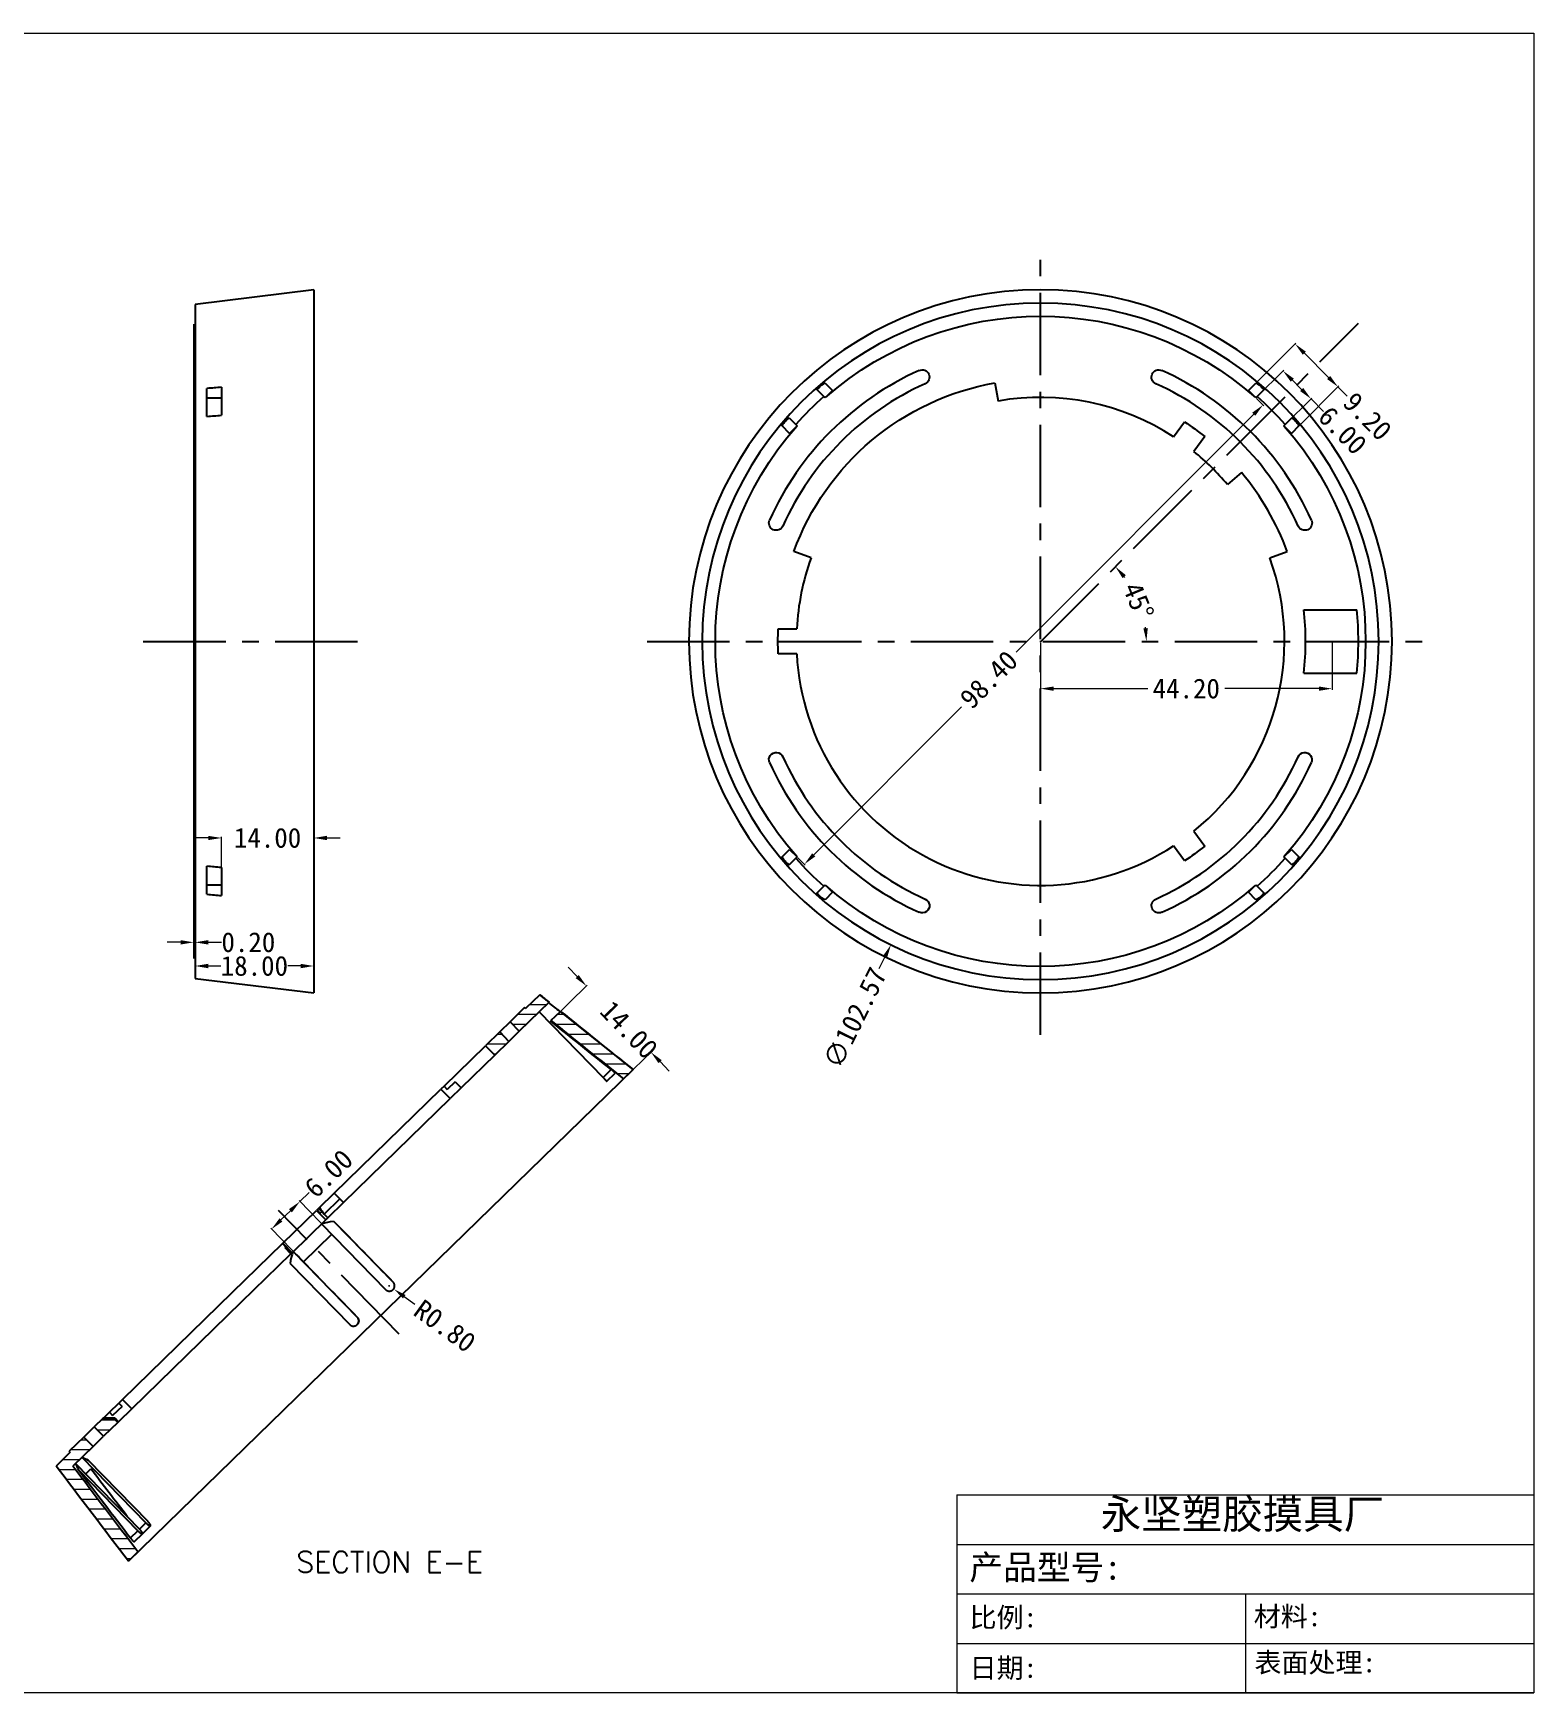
# Model space of a CAD drawing. Extents: x 31 to 995, y 307 to 726.
# Drawn here: x 767.1 to 994.6, y 310 to 561.6 of the extents above; entities that cross this region are included whole.
import ezdxf

# ---------------------------------------------------------------- set-up
doc = ezdxf.new("R2010")
doc.units = 0
doc.header["$LTSCALE"] = 10
doc.header["$MEASUREMENT"] = 0
doc.linetypes.add('CENTER', pattern=[2, 1.25, -0.25, 0.25, -0.25])
doc.layers.add('2', color=7, linetype='Continuous')
doc.styles.add('blockfont', font='simplex.shx', dxfattribs={"bigfont": 'bigfont'})
doc.dimstyles.get("Standard").update_dxf_attribs({"dimtxt": 0.18, "dimasz": 0.18, "dimexe": 0.18, "dimexo": 0.0625, "dimgap": 0.09, "dimtad": 0, "dimtih": 1, "dimtoh": 1, "dimdec": 4, "dimzin": 0, "dimdsep": 46, "dimtxsty": 'Standard', "dimcen": 0.09, "dimadec": 0, "dimazin": 0, "dimtfac": 1, "dimtdec": 4, "dimtofl": 0, "dimtmove": 0, "dimatfit": 3, "dimfxl": 0, "dimtolj": 1, "dimtzin": 0, "dimarcsym": 0})
pattern_1 = [(180, (285.1237, -292.1217), (-2e-16, -1.5), [])]

# ---------------------------------------------------------------- blocks, each defined once
blk = doc.blocks.new('*D55')
at = {"color": 4, "lineweight": 0}
for p, q in [((793.67, 439.61), (791.67, 439.61)), ((795.67, 431.09), (795.67, 439.79)), ((809.67, 428.25), (809.67, 439.79)), ((811.67, 439.61), (813.67, 439.61))]:
    blk.add_line(p, q, dxfattribs=at)
for points in [[(793.67, 439.94), (793.67, 439.28), (795.67, 439.61)], [(811.67, 439.94), (811.67, 439.28), (809.67, 439.61)]]:
    blk.add_solid(points, dxfattribs=at)
at = {"layer": 'Defpoints', "color": 0, "lineweight": 0}
for p in [(795.67, 439.61), (795.67, 430.89), (809.67, 428.05)]:
    blk.add_point(p, dxfattribs=at)
at = {"color": 1, "lineweight": 0, "insert": (802.67, 439.61), "char_height": 3, "attachment_point": 5}
blk.add_mtext('\\A1;14.00', dxfattribs=at)
blk = doc.blocks.new('*D56')
at = {"color": 4, "lineweight": 0}
for p, q in [((791.67, 418.53), (791.67, 420.38)), ((809.67, 416.32), (809.67, 420.38)), ((793.67, 420.2), (795.58, 420.2)), ((807.67, 420.2), (805.76, 420.2))]:
    blk.add_line(p, q, dxfattribs=at)
for points in [[(793.67, 420.53), (793.67, 419.86), (791.67, 420.2)], [(807.67, 420.53), (807.67, 419.86), (809.67, 420.2)]]:
    blk.add_solid(points, dxfattribs=at)
at = {"layer": 'Defpoints', "color": 0, "lineweight": 0}
for p in [(791.67, 418.33), (809.67, 420.2), (809.67, 416.12)]:
    blk.add_point(p, dxfattribs=at)
at = {"color": 1, "lineweight": 0, "insert": (800.67, 420.2), "char_height": 3, "attachment_point": 5}
blk.add_mtext('\\A1;18.00', dxfattribs=at)
blk = doc.blocks.new('*D57')
at = {"color": 4, "lineweight": 0}
for p, q in [((789.47, 423.79), (787.47, 423.79)), ((791.47, 421.53), (791.47, 423.97)), ((791.67, 421.53), (791.67, 423.97)), ((793.67, 423.79), (795.67, 423.79))]:
    blk.add_line(p, q, dxfattribs=at)
for points in [[(789.47, 424.12), (789.47, 423.45), (791.47, 423.79)], [(793.67, 424.12), (793.67, 423.45), (791.67, 423.79)]]:
    blk.add_solid(points, dxfattribs=at)
at = {"layer": 'Defpoints', "color": 0, "lineweight": 0}
for p in [(791.67, 423.79), (791.47, 421.33), (791.67, 421.33)]:
    blk.add_point(p, dxfattribs=at)
at = {"color": 1, "lineweight": 0, "insert": (799.76, 423.79), "char_height": 3, "attachment_point": 5}
blk.add_mtext('\\A1;0.20', dxfattribs=at)
blk = doc.blocks.new('*D58')
at = {"color": 4, "lineweight": 0}
for p, q in [((919.77, 469.42), (919.95, 469.42)), ((919.86, 469.33), (919.86, 469.51)), ((895.42, 419.83), (896.3, 421.62))]:
    blk.add_line(p, q, dxfattribs=at)
blk.add_solid([(896, 421.77), (896.6, 421.47), (897.19, 423.42)], dxfattribs=at)
at = {"layer": 'Defpoints', "color": 0, "lineweight": 0}
for p in [(942.52, 515.42), (897.19, 423.42)]:
    blk.add_point(p, dxfattribs=at)
at = {"color": 1, "lineweight": 0, "insert": (891.73, 412.35), "char_height": 3, "attachment_point": 5, "rotation": 63.767}
blk.add_mtext('\\A1;∅102.57', dxfattribs=at)
blk = doc.blocks.new('*D59')
at = {"color": 4, "lineweight": 0}
for start, end in [(37.374, 37.8942), (7.1793, 7.6994)]:
    blk.add_arc((919.95, 469.42), 15.97, start, end, dxfattribs=at)
for points in [[(932.3, 479.01), (932.8, 479.45), (931.22, 480.73)], [(936.12, 471.43), (935.46, 471.39), (935.92, 469.42)]]:
    blk.add_solid(points, dxfattribs=at)
at = {"layer": 'Defpoints', "color": 0, "lineweight": 0}
for p in [(954.9, 504.47), (935.37, 473.56), (860.21, 469.42), (919.86, 469.33), (979.51, 469.42)]:
    blk.add_point(p, dxfattribs=at)
at = {"color": 1, "lineweight": 0, "insert": (934.7, 475.54), "char_height": 3, "attachment_point": 5, "rotation": 292.5367}
blk.add_mtext('\\A1;45°', dxfattribs=at)
blk = doc.blocks.new('*D60')
at = {"color": 4, "lineweight": 0}
for p, q in [((952.67, 506.47), (956.75, 510.56)), ((958.04, 509.02), (959.45, 507.6)), ((956.91, 502.23), (960.99, 506.31)), ((960.87, 506.19), (962.77, 504.29))]:
    blk.add_line(p, q, dxfattribs=at)
for points in [[(958.27, 509.25), (957.8, 508.78), (956.62, 510.43)], [(959.69, 507.84), (959.22, 507.37), (960.87, 506.19)]]:
    blk.add_solid(points, dxfattribs=at)
at = {"layer": 'Defpoints', "color": 0, "lineweight": 0}
for p in [(952.52, 506.33), (960.87, 506.19), (956.77, 502.09)]:
    blk.add_point(p, dxfattribs=at)
at = {"color": 1, "lineweight": 0, "insert": (965.66, 501.4), "char_height": 3, "attachment_point": 5, "rotation": 315}
blk.add_mtext('\\A1;6.00', dxfattribs=at)
blk = doc.blocks.new('*D61')
at = {"color": 4, "lineweight": 0}
for p, q in [((952.66, 508.73), (958.58, 514.64)), ((959.86, 513.1), (963.54, 509.43)), ((959.17, 502.22), (965.08, 508.14)), ((964.95, 508.01), (966.37, 506.6))]:
    blk.add_line(p, q, dxfattribs=at)
for points in [[(960.1, 513.34), (959.63, 512.87), (958.45, 514.52)], [(963.78, 509.66), (963.3, 509.19), (964.95, 508.01)]]:
    blk.add_solid(points, dxfattribs=at)
at = {"layer": 'Defpoints', "color": 0, "lineweight": 0}
for p in [(952.52, 508.59), (964.95, 508.01), (959.03, 502.08)]:
    blk.add_point(p, dxfattribs=at)
at = {"color": 1, "lineweight": 0, "insert": (969.44, 503.53), "char_height": 3, "attachment_point": 5, "rotation": 315}
blk.add_mtext('\\A1;9.20', dxfattribs=at)
blk = doc.blocks.new('*D62')
at = {"color": 4, "lineweight": 0}
for p, q in [((952.61, 506.24), (953.72, 505.14)), ((952.18, 503.85), (916.15, 467.77)), ((885.48, 437.05), (907.89, 459.5)), ((883.09, 436.61), (884.19, 435.51))]:
    blk.add_line(p, q, dxfattribs=at)
for points in [[(951.94, 504.08), (952.41, 503.61), (953.59, 505.26)], [(885.24, 437.28), (885.71, 436.81), (884.06, 435.63)]]:
    blk.add_solid(points, dxfattribs=at)
at = {"layer": 'Defpoints', "color": 0, "lineweight": 0}
for p in [(952.47, 506.38), (882.94, 436.75), (884.06, 435.63)]:
    blk.add_point(p, dxfattribs=at)
at = {"color": 1, "lineweight": 0, "insert": (912.02, 463.63), "char_height": 3, "attachment_point": 5, "rotation": 45.0425}
blk.add_mtext('\\A1;98.40', dxfattribs=at)
blk = doc.blocks.new('*D72')
at = {"color": 4, "lineweight": 0}
for p, q in [((849.62, 418.59), (848.22, 420.02)), ((845.72, 412), (851.14, 417.28)), ((855.49, 401.97), (860.91, 407.26)), ((862.18, 405.7), (863.58, 404.27))]:
    blk.add_line(p, q, dxfattribs=at)
for points in [[(849.86, 418.82), (849.38, 418.36), (851.02, 417.16)], [(862.42, 405.93), (861.94, 405.47), (860.79, 407.13)]]:
    blk.add_solid(points, dxfattribs=at)
at = {"layer": 'Defpoints', "color": 0, "lineweight": 0}
for p in [(845.58, 411.86), (860.79, 407.13), (855.35, 401.83)]:
    blk.add_point(p, dxfattribs=at)
at = {"color": 1, "lineweight": 0, "insert": (857.48, 410.53), "char_height": 3, "attachment_point": 5, "rotation": 314.2559}
blk.add_mtext('\\A1;14.00', dxfattribs=at)
blk = doc.blocks.new('*D73')
at = {"color": 4, "lineweight": 0}
for p, q in [((821.04, 371.71), (821.22, 371.71)), ((821.13, 371.62), (821.13, 371.8)), ((825.02, 368.89), (823.4, 370.06))]:
    blk.add_line(p, q, dxfattribs=at)
blk.add_solid([(823.6, 370.33), (823.21, 369.8), (821.78, 371.24)], dxfattribs=at)
at = {"layer": 'Defpoints', "color": 0, "lineweight": 0}
for p in [(821.13, 371.71), (821.78, 371.24)]:
    blk.add_point(p, dxfattribs=at)
at = {"color": 1, "lineweight": 0, "insert": (829.55, 365.61), "char_height": 3, "attachment_point": 5, "rotation": 324.0628}
blk.add_mtext('\\A1;R0.80', dxfattribs=at)
blk = doc.blocks.new('*D75')
at = {"color": 4, "lineweight": 0}
for p, q in [((807.57, 384.49), (809, 385.88)), ((804.7, 381.7), (806.13, 383.09)), ((812.26, 379.67), (807.44, 384.62)), ((807.96, 375.49), (803.14, 380.43))]:
    blk.add_line(p, q, dxfattribs=at)
for points in [[(805.9, 383.33), (806.37, 382.85), (807.57, 384.49)], [(804.47, 381.93), (804.93, 381.46), (803.27, 380.3)]]:
    blk.add_solid(points, dxfattribs=at)
at = {"layer": 'Defpoints', "color": 0, "lineweight": 0}
for p in [(807.57, 384.49), (812.4, 379.53), (808.1, 375.34)]:
    blk.add_point(p, dxfattribs=at)
at = {"color": 1, "lineweight": 0, "insert": (811.93, 388.74), "char_height": 3, "attachment_point": 5, "rotation": 44.2559}
blk.add_mtext('\\A1;6.00', dxfattribs=at)
blk = doc.blocks.new('*D223')
at = {"color": 4, "lineweight": 0}
for p, q in [((919.86, 469.22), (919.86, 462.07)), ((964.06, 469.22), (964.06, 462.07)), ((921.86, 462.25), (936.12, 462.25)), ((962.06, 462.25), (947.8, 462.25))]:
    blk.add_line(p, q, dxfattribs=at)
for points in [[(921.86, 462.58), (921.86, 461.92), (919.86, 462.25)], [(962.06, 462.58), (962.06, 461.92), (964.06, 462.25)]]:
    blk.add_solid(points, dxfattribs=at)
at = {"layer": 'Defpoints', "color": 0, "lineweight": 0}
for p in [(919.86, 469.42), (964.06, 469.42), (964.06, 462.25)]:
    blk.add_point(p, dxfattribs=at)
at = {"color": 1, "lineweight": 0, "insert": (941.96, 462.25), "char_height": 3, "attachment_point": 5}
blk.add_mtext('\\A1;44.20', dxfattribs=at)

msp = doc.modelspace()

# ---------------------------------------------------------------- hatches: boundary and pattern name
at = {"lineweight": 0}
h = msp.add_hatch(dxfattribs=at)
h.set_pattern_fill('ANSI31', color=1, scale=12, angle=135, style=0)
h.set_pattern_definition(pattern_1)
h.paths.add_polyline_path([(845.351, 414.711), (845.351, 414.712), (843.937, 415.847), (841.788, 413.753), (841.648, 413.896), (839.435, 411.74), (840.831, 410.307)])
h = msp.add_hatch(dxfattribs=at)
h.set_pattern_fill('ANSI31', color=1, scale=12, angle=135, style=0)
h.set_pattern_definition(pattern_1)
edge = h.paths.add_edge_path()
edge.add_line((847.08, 413.324), (845.637, 411.918))
edge.add_spline(control_points=[(845.637, 411.918), (849.304, 408.975), (852.971, 406.033), (856.638, 403.09)], knot_values=[0, 0, 0, 0, 1, 1, 1, 1], degree=3, periodic=0)
edge.add_line((856.638, 403.09), (858.081, 404.497))
edge.add_spline(control_points=[(858.081, 404.497), (854.414, 407.439), (850.747, 410.382), (847.08, 413.324)], knot_values=[0, 0, 0, 0, 1, 1, 1, 1], degree=3, periodic=0)
h = msp.add_hatch(dxfattribs=at)
h.set_pattern_fill('ANSI31', color=1, scale=12, angle=135, style=0)
h.set_pattern_definition(pattern_1)
h.paths.add_polyline_path([(839.255, 408.772), (837.107, 406.678), (835.711, 408.111), (837.86, 410.204)])
edge = h.paths.add_edge_path()
edge.add_line((777.8, 348.893), (776.405, 350.325))
edge.add_line((776.405, 350.325), (777.697, 351.585))
edge.add_spline(control_points=[(777.697, 351.585), (778.263, 351.578), (778.83, 351.571), (779.396, 351.565)], knot_values=[0, 0, 0, 0, 1, 1, 1, 1], degree=3, periodic=0)
edge.add_line((779.396, 351.565), (779.954, 350.992))
edge.add_line((779.954, 350.992), (777.8, 348.893))
h = msp.add_hatch(dxfattribs=at)
h.set_pattern_fill('ANSI31', color=1, scale=12, angle=135, style=0)
h.set_pattern_definition(pattern_1)
edge = h.paths.add_edge_path()
edge.add_line((773.139, 344.351), (776.221, 347.354))
edge.add_line((776.221, 347.354), (774.826, 348.787))
edge.add_line((774.826, 348.787), (772.608, 346.626))
edge.add_line((772.608, 346.626), (772.748, 346.483))
edge.add_line((772.748, 346.483), (770.596, 344.386))
edge.add_spline(control_points=[(770.596, 344.386), (774.254, 339.574), (777.913, 334.762), (781.572, 329.949)], knot_values=[0, 0, 0, 0, 1, 1, 1, 1], degree=3, periodic=0)
edge.add_line((781.572, 329.949), (783.017, 331.358))
edge.add_spline(control_points=[(783.017, 331.358), (779.724, 335.689), (776.432, 340.02), (773.139, 344.351)], knot_values=[0, 0, 0, 0, 1, 1, 1, 1], degree=3, periodic=0)

# ---------------------------------------------------------------- linework, layer by layer
at = {"linetype": 'Continuous', "lineweight": 0}
msp.add_line((615.782, 561.628), (994.649, 561.628), dxfattribs=at)
at = {"lineweight": 0}
for p, q in [((994.649, 561.628), (994.649, 310.003)), ((907.191, 340.003), (907.191, 310.003)), ((907.191, 340.003), (994.649, 340.003)), ((907.191, 332.503), (994.649, 332.503)), ((907.191, 325.003), (994.649, 325.003)), ((950.92, 325.003), (950.92, 317.503)), ((907.191, 317.503), (994.649, 317.503)), ((950.92, 317.503), (950.92, 310.003)), ((994.649, 310.003), (615.782, 310.003)), ((907.191, 310.003), (994.649, 310.003))]:
    msp.add_line(p, q, dxfattribs=at)
at = {"color": 1, "linetype": 'CENTER'}
for p, q in [((919.855, 409.768), (919.855, 529.068)), ((919.855, 469.328), (968.071, 517.668)), ((783.824, 469.418), (817.524, 469.418)), ((860.205, 469.418), (979.505, 469.418)), ((822.619, 364.359), (804.335, 383.124))]:
    msp.add_line(p, q, dxfattribs=at)
at = {"layer": '2', "linetype": 'Continuous'}
for p, q in [((809.674, 522.718), (791.674, 520.508)), ((809.674, 522.718), (809.674, 469.418)), ((791.674, 520.508), (791.674, 469.418)), ((791.474, 517.508), (791.474, 421.328)), ((887.191, 508.588), (888.318, 507.46)), ((912.944, 508.613), (913.43, 505.856)), ((951.392, 507.46), (952.52, 508.588)), ((793.474, 503.517), (793.474, 507.759)), ((793.474, 506.329), (795.674, 506.329)), ((795.674, 507.951), (795.674, 503.708)), ((887.187, 506.329), (885.975, 507.541)), ((888.318, 507.46), (887.187, 506.329)), ((952.524, 506.329), (951.392, 507.46)), ((953.736, 507.541), (952.524, 506.329)), ((881.732, 503.298), (882.944, 502.086)), ((956.766, 502.086), (957.978, 503.298)), ((881.813, 500.955), (880.685, 502.083)), ((882.944, 502.086), (881.813, 500.955)), ((940.037, 500.429), (941.685, 502.697)), ((957.898, 500.955), (956.766, 502.086)), ((959.025, 502.083), (957.898, 500.955)), ((944.76, 500.463), (943.112, 498.195)), ((950.344, 495.001), (948.199, 493.201)), ((885.087, 482.073), (882.456, 483.03)), ((954.624, 482.073), (957.255, 483.03)), ((959.768, 474.218), (967.816, 474.218)), ((880.101, 471.318), (882.904, 471.318)), ((791.674, 469.418), (791.674, 418.328)), ((809.674, 469.418), (809.674, 416.118)), ((882.904, 467.518), (880.101, 467.518)), ((959.768, 464.618), (967.816, 464.618)), ((943.112, 440.641), (944.76, 438.373)), ((880.685, 436.753), (881.813, 437.881)), ((881.813, 437.881), (882.944, 436.75)), ((941.685, 436.139), (940.037, 438.407)), ((956.766, 436.75), (957.898, 437.881)), ((957.898, 437.881), (959.025, 436.753)), ((793.474, 431.076), (793.474, 435.319)), ((882.944, 436.75), (881.732, 435.537)), ((957.978, 435.537), (956.766, 436.75)), ((795.674, 435.128), (795.674, 430.885)), ((793.474, 432.507), (795.674, 432.507)), ((885.975, 431.295), (887.187, 432.507)), ((887.187, 432.507), (888.318, 431.376)), ((888.318, 431.376), (887.191, 430.248)), ((951.392, 431.376), (952.524, 432.507)), ((952.52, 430.248), (951.392, 431.376)), ((952.524, 432.507), (953.736, 431.295)), ((791.674, 418.328), (809.674, 416.118)), ((843.937, 415.846), (841.788, 413.753)), ((845.351, 414.712), (843.937, 415.847)), ((841.648, 413.896), (839.435, 411.74)), ((845.351, 414.711), (840.831, 410.307)), ((841.649, 413.896), (841.648, 413.896)), ((841.648, 413.896), (841.788, 413.753)), ((841.788, 413.753), (841.649, 413.896)), ((843.846, 413.245), (853.546, 403.289)), ((845.351, 414.711), (845.351, 414.712)), ((847.08, 413.324), (845.578, 411.861)), ((847.08, 413.325), (847.08, 413.324)), ((858.081, 404.497), (847.08, 413.325)), ((837.86, 410.204), (835.711, 408.111)), ((839.435, 411.74), (837.86, 410.205)), ((837.86, 410.205), (837.86, 410.204)), ((839.256, 408.772), (837.86, 410.205)), ((837.86, 410.204), (839.255, 408.772)), ((840.831, 410.307), (839.256, 408.772)), ((839.435, 411.74), (840.831, 410.307)), ((829.431, 401.992), (835.711, 408.111)), ((835.711, 408.111), (837.107, 406.678)), ((839.255, 408.772), (837.107, 406.678)), ((839.256, 408.772), (839.255, 408.772)), ((837.107, 406.679), (832.003, 401.706)), ((781.572, 329.949), (858.081, 404.497)), ((831.096, 402.637), (829.92, 401.491)), ((831.096, 402.637), (832.003, 401.706)), ((853.546, 403.289), (854.774, 404.486)), ((854.106, 402.718), (855.367, 403.946)), ((858.081, 404.497), (856.638, 403.09)), ((858.081, 404.497), (858.081, 404.497)), ((812.771, 385.759), (828.961, 401.534)), ((814.167, 384.327), (830.357, 400.102)), ((829.431, 401.992), (828.961, 401.534)), ((828.961, 401.534), (830.357, 400.102)), ((829.431, 401.992), (829.92, 401.491)), ((832.003, 401.706), (830.357, 400.102)), ((810.542, 383.587), (812.771, 385.759)), ((814.167, 384.327), (812.771, 385.759)), ((804.979, 378.167), (810.084, 383.141)), ((810.176, 383.231), (810.084, 383.141)), ((810.084, 383.141), (811.48, 381.709)), ((810.176, 383.23), (810.405, 383.454)), ((810.176, 383.231), (810.664, 382.729)), ((810.405, 383.454), (810.542, 383.587)), ((810.893, 382.952), (810.405, 383.454)), ((810.893, 382.952), (810.664, 382.729)), ((813.609, 384.9), (811.242, 382.594)), ((811.242, 382.594), (811.8, 382.021)), ((814.167, 384.327), (811.8, 382.021)), ((806.375, 376.734), (811.48, 381.709)), ((810.861, 381.106), (820.561, 371.15)), ((811.8, 382.021), (811.48, 381.709)), ((812.681, 381.53), (821.707, 372.266)), ((797.345, 370.729), (804.93, 378.12)), ((804.931, 378.12), (804.979, 378.167)), ((804.931, 378.12), (805.419, 377.619)), ((804.979, 378.167), (806.375, 376.734)), ((805.299, 377.501), (805.419, 377.619)), ((805.299, 377.501), (806.206, 376.57)), ((808.099, 375.343), (812.397, 379.53)), ((798.741, 369.297), (806.206, 376.57)), ((806.092, 375.109), (815.118, 365.846)), ((806.206, 376.57), (806.375, 376.734)), ((806.563, 376.918), (816.264, 366.963)), ((780.685, 354.496), (797.345, 370.729)), ((821.692, 371.135), (821.696, 371.139)), ((821.707, 372.266), (821.711, 372.27)), ((782.081, 353.063), (798.741, 369.297)), ((816.249, 365.831), (816.253, 365.835)), ((816.264, 366.963), (816.268, 366.967)), ((777.823, 351.708), (778.682, 352.544)), ((778.682, 352.544), (780.113, 353.938)), ((778.682, 352.544), (779.17, 352.043)), ((780.601, 353.437), (779.17, 352.043)), ((782.081, 353.063), (780.078, 351.112)), ((780.685, 354.496), (780.112, 353.938)), ((780.601, 353.437), (780.112, 353.938)), ((782.081, 353.063), (780.685, 354.496)), ((774.826, 348.787), (776.405, 350.325)), ((777.697, 351.585), (776.405, 350.325)), ((777.8, 348.893), (776.405, 350.325)), ((777.697, 351.585), (777.823, 351.708)), ((779.954, 350.992), (777.8, 348.893)), ((779.396, 351.565), (779.519, 351.685)), ((779.954, 350.992), (779.396, 351.565)), ((779.519, 351.685), (780.078, 351.112)), ((780.078, 351.112), (779.954, 350.992)), ((774.826, 348.787), (772.608, 346.626)), ((776.221, 347.354), (773.139, 344.351)), ((776.221, 347.354), (774.826, 348.787)), ((776.221, 347.354), (777.8, 348.893)), ((772.748, 346.483), (770.596, 344.386)), ((772.748, 346.483), (772.608, 346.626)), ((773.568, 344.769), (783.268, 334.814)), ((774.535, 345.711), (784.235, 335.756)), ((775.468, 345.27), (784.493, 336.007)), ((773.985, 343.826), (783.011, 334.562)), ((775.103, 343.193), (775.878, 343.949)), ((783.268, 334.814), (784.235, 335.756)), ((783.698, 334.115), (784.923, 335.308)), ((781.898, 333.478), (783.011, 334.562)), ((782.47, 332.919), (783.698, 334.115)), ((783.017, 331.358), (781.572, 329.949))]:
    msp.add_line(p, q, dxfattribs=at)
for points in [[(853.546, 403.289, 0), (853.564, 403.271, 0), (853.581, 403.253, 0), (853.599, 403.236, 0), (853.616, 403.218, 0), (853.634, 403.2, 0), (853.651, 403.182, 0), (853.668, 403.164, 0), (853.685, 403.147, 0), (853.702, 403.13, 0), (853.719, 403.112, 0), (853.736, 403.095, 0), (853.752, 403.079, 0), (853.768, 403.062, 0), (853.784, 403.046, 0), (853.8, 403.03, 0), (853.816, 403.014, 0), (853.831, 402.998, 0), (853.846, 402.983, 0), (853.86, 402.968, 0), (853.875, 402.953, 0), (853.889, 402.939, 0), (853.903, 402.925, 0), (853.916, 402.911, 0), (853.929, 402.898, 0), (853.942, 402.885, 0), (853.954, 402.872, 0), (853.966, 402.86, 0), (853.977, 402.849, 0), (853.988, 402.837, 0), (853.999, 402.827, 0), (854.009, 402.816, 0), (854.019, 402.806, 0), (854.028, 402.797, 0), (854.037, 402.788, 0), (854.045, 402.78, 0), (854.053, 402.772, 0), (854.06, 402.765, 0), (854.067, 402.758, 0), (854.073, 402.752, 0), (854.079, 402.746, 0), (854.084, 402.74, 0), (854.088, 402.736, 0), (854.093, 402.732, 0), (854.096, 402.728, 0), (854.099, 402.725, 0), (854.102, 402.723, 0), (854.104, 402.721, 0), (854.105, 402.719, 0), (854.106, 402.718, 0)], [(820.561, 371.15, 0), (820.597, 371.115, 0), (820.636, 371.083, 0), (820.676, 371.052, 0), (820.718, 371.025, 0), (820.762, 371, 0), (820.807, 370.978, 0), (820.853, 370.959, 0), (820.901, 370.943, 0), (820.949, 370.93, 0), (820.999, 370.92, 0), (821.048, 370.913, 0), (821.099, 370.909, 0), (821.149, 370.908, 0), (821.199, 370.911, 0), (821.249, 370.916, 0), (821.298, 370.925, 0), (821.347, 370.937, 0), (821.395, 370.952, 0), (821.442, 370.97, 0), (821.488, 370.991, 0), (821.532, 371.014, 0), (821.575, 371.041, 0), (821.616, 371.07, 0), (821.655, 371.101, 0), (821.692, 371.135, 0), (821.727, 371.171, 0), (821.76, 371.21, 0), (821.79, 371.25, 0), (821.817, 371.292, 0), (821.842, 371.336, 0), (821.864, 371.381, 0), (821.883, 371.427, 0), (821.899, 371.475, 0), (821.912, 371.524, 0), (821.922, 371.573, 0), (821.929, 371.623, 0), (821.933, 371.673, 0), (821.934, 371.723, 0), (821.931, 371.773, 0), (821.926, 371.823, 0), (821.917, 371.873, 0), (821.905, 371.921, 0), (821.89, 371.969, 0), (821.872, 372.016, 0), (821.851, 372.062, 0), (821.828, 372.106, 0), (821.801, 372.149, 0), (821.772, 372.19, 0), (821.741, 372.229, 0)], [(815.118, 365.846, 0), (815.154, 365.811, 0), (815.192, 365.779, 0), (815.232, 365.749, 0), (815.275, 365.721, 0), (815.318, 365.696, 0), (815.363, 365.674, 0), (815.41, 365.655, 0), (815.458, 365.639, 0), (815.506, 365.626, 0), (815.555, 365.616, 0), (815.605, 365.609, 0), (815.655, 365.605, 0), (815.705, 365.605, 0), (815.756, 365.607, 0), (815.806, 365.613, 0), (815.855, 365.622, 0), (815.904, 365.633, 0), (815.952, 365.648, 0), (815.999, 365.666, 0), (816.045, 365.687, 0), (816.089, 365.711, 0), (816.132, 365.737, 0), (816.173, 365.766, 0), (816.212, 365.798, 0), (816.249, 365.831, 0), (816.284, 365.868, 0), (816.316, 365.906, 0), (816.346, 365.946, 0), (816.374, 365.988, 0), (816.399, 366.032, 0), (816.421, 366.077, 0), (816.44, 366.124, 0), (816.456, 366.171, 0), (816.469, 366.22, 0), (816.479, 366.269, 0), (816.486, 366.319, 0), (816.49, 366.369, 0), (816.491, 366.419, 0), (816.488, 366.469, 0), (816.482, 366.519, 0), (816.474, 366.569, 0), (816.462, 366.618, 0), (816.447, 366.666, 0), (816.429, 366.713, 0), (816.408, 366.758, 0), (816.385, 366.803, 0), (816.358, 366.845, 0), (816.329, 366.887, 0), (816.298, 366.926, 0)], [(783.011, 334.562, 0), (783.046, 334.527, 0), (783.082, 334.492, 0), (783.117, 334.457, 0), (783.153, 334.424, 0), (783.189, 334.391, 0), (783.225, 334.36, 0), (783.261, 334.33, 0), (783.295, 334.302, 0), (783.33, 334.275, 0), (783.363, 334.25, 0), (783.396, 334.226, 0), (783.428, 334.204, 0), (783.458, 334.184, 0), (783.487, 334.166, 0), (783.515, 334.151, 0), (783.542, 334.137, 0), (783.567, 334.125, 0), (783.59, 334.116, 0), (783.611, 334.109, 0), (783.631, 334.104, 0), (783.648, 334.102, 0), (783.664, 334.102, 0), (783.677, 334.104, 0), (783.689, 334.108, 0), (783.698, 334.115, 0), (783.705, 334.124, 0), (783.71, 334.135, 0), (783.712, 334.149, 0), (783.712, 334.164, 0), (783.71, 334.182, 0), (783.706, 334.201, 0), (783.7, 334.223, 0), (783.691, 334.246, 0), (783.68, 334.271, 0), (783.667, 334.298, 0), (783.652, 334.327, 0), (783.635, 334.356, 0), (783.616, 334.387, 0), (783.595, 334.42, 0), (783.572, 334.453, 0), (783.547, 334.487, 0), (783.521, 334.522, 0), (783.494, 334.558, 0), (783.465, 334.594, 0), (783.435, 334.63, 0), (783.403, 334.667, 0), (783.371, 334.704, 0), (783.337, 334.741, 0), (783.303, 334.777, 0)], [(784.235, 335.756, 0), (784.271, 335.72, 0), (784.306, 335.685, 0), (784.342, 335.651, 0), (784.378, 335.617, 0), (784.414, 335.585, 0), (784.45, 335.554, 0), (784.485, 335.524, 0), (784.52, 335.495, 0), (784.555, 335.468, 0), (784.588, 335.443, 0), (784.621, 335.419, 0), (784.652, 335.398, 0), (784.683, 335.378, 0), (784.712, 335.36, 0), (784.74, 335.344, 0), (784.767, 335.33, 0), (784.791, 335.319, 0), (784.815, 335.309, 0), (784.836, 335.302, 0), (784.855, 335.298, 0), (784.873, 335.295, 0), (784.889, 335.295, 0), (784.902, 335.297, 0), (784.913, 335.302, 0), (784.923, 335.308, 0), (784.93, 335.317, 0), (784.934, 335.329, 0), (784.937, 335.342, 0), (784.937, 335.358, 0), (784.935, 335.375, 0), (784.931, 335.395, 0), (784.924, 335.416, 0), (784.916, 335.44, 0), (784.905, 335.465, 0), (784.892, 335.492, 0), (784.877, 335.52, 0), (784.86, 335.55, 0), (784.84, 335.581, 0), (784.819, 335.613, 0), (784.797, 335.646, 0), (784.772, 335.68, 0), (784.746, 335.715, 0), (784.719, 335.751, 0), (784.69, 335.787, 0), (784.659, 335.824, 0), (784.628, 335.861, 0), (784.596, 335.897, 0), (784.562, 335.934, 0), (784.528, 335.971, 0)]]:
    msp.add_polyline3d(points, dxfattribs=at)
at = {"layer": '2', "linetype": 'Continuous', "extrusion": (0, 0, -1)}
for radius in [53.3, 51.285]:
    msp.add_circle((-919.855, 469.418), radius, dxfattribs=at)
for centre, radius, start, end in [((-919.855, 469.418), 49.296, 48.57392, 131.42608), ((-919.855, 469.418), 39.8, 20, 80), ((-901.919, 509.487), 1.1, 65.88492, 245.88492), ((-937.792, 509.487), 1.1, 294.11509, 114.11508), ((-919.855, 469.418), 49.296, 318.57392, 41.42608), ((-919.855, 469.418), 39.8, 123.26373, 128.73627), ((-919.855, 469.418), 49.296, 138.57392, 221.42608), ((-879.787, 487.354), 1.1, 204.11509, 24.11509), ((-959.924, 487.354), 1.1, 155.88492, 335.88491), ((-919.855, 469.418), 39.8, 357.26373, 2.73627), ((-879.787, 451.482), 1.1, 335.88491, 155.88492), ((-959.924, 451.482), 1.1, 24.11509, 204.11509), ((-919.855, 469.418), 39.8, 231.26373, 236.73627), ((-919.855, 469.418), 49.296, 228.57392, 311.42608), ((-901.919, 429.349), 1.1, 114.11508, 294.11509), ((-937.792, 429.349), 1.1, 245.88492, 65.88492)]:
    msp.add_arc(centre, radius, start, end, dxfattribs=at)
at = {"layer": '2', "linetype": 'Continuous'}
for radius, start, end in [(45, 114.11508, 155.88492), (42.8, 114.11508, 155.88492), (42.8, 24.11509, 65.88492), (45, 24.11509, 65.88492), (49.566, 131.53003, 138.46997), (37, 56.94351, 100), (49.566, 41.53003, 48.46997), (37, 40, 51.05649), (39.8, 20, 40), (37, 160, 177.05649), (37, 308.94351, 20), (40.2, 353.14235, 6.85765), (48.2, 354.28472, 5.71528), (37, 182.94351, 303.05649), (45, 204.11509, 245.88492), (42.8, 204.11509, 245.88492), (42.8, 294.11509, 335.88491), (45, 294.11509, 335.88491), (49.566, 221.53003, 228.46997), (49.566, 311.53003, 318.46997)]:
    msp.add_arc((919.855, 469.418), radius, start, end, dxfattribs=at)
for points, knots in [([(885.975, 507.541), (885.956, 507.559), (886.003, 507.635), (886.2, 507.857), (886.351, 508.003), (886.673, 508.28), (886.838, 508.405), (887.088, 508.569), (887.172, 508.606), (887.191, 508.588)], [0, 0, 0, 0, 0.25, 0.25, 0.5, 0.5, 0.75, 0.75, 1, 1, 1, 1]), ([(952.52, 508.588), (952.538, 508.606), (952.622, 508.569), (952.873, 508.406), (953.038, 508.28), (953.36, 508.003), (953.51, 507.858), (953.707, 507.635), (953.754, 507.559), (953.736, 507.541)], [0, 0, 0, 0, 0.25, 0.25, 0.5, 0.5, 0.75, 0.75, 1, 1, 1, 1]), ([(880.685, 502.083), (880.667, 502.101), (880.704, 502.185), (880.867, 502.435), (880.993, 502.6), (881.27, 502.922), (881.416, 503.072), (881.638, 503.27), (881.714, 503.317), (881.732, 503.298)], [0, 0, 0, 0, 0.25, 0.25, 0.5, 0.5, 0.75, 0.75, 1, 1, 1, 1]), ([(957.978, 503.298), (957.997, 503.317), (958.072, 503.27), (958.295, 503.073), (958.44, 502.923), (958.717, 502.601), (958.843, 502.436), (959.006, 502.185), (959.044, 502.101), (959.025, 502.083)], [0, 0, 0, 0, 0.25, 0.25, 0.5, 0.5, 0.75, 0.75, 1, 1, 1, 1]), ([(881.732, 435.537), (881.714, 435.519), (881.638, 435.566), (881.416, 435.763), (881.27, 435.913), (880.994, 436.235), (880.868, 436.4), (880.704, 436.65), (880.667, 436.735), (880.685, 436.753)], [0, 0, 0, 0, 0.25, 0.25, 0.5, 0.5, 0.75, 0.75, 1, 1, 1, 1]), ([(959.025, 436.753), (959.044, 436.735), (959.006, 436.651), (958.843, 436.401), (958.717, 436.235), (958.44, 435.913), (958.295, 435.763), (958.073, 435.566), (957.997, 435.519), (957.978, 435.537)], [0, 0, 0, 0, 0.25, 0.25, 0.5, 0.5, 0.75, 0.75, 1, 1, 1, 1]), ([(887.191, 430.248), (887.172, 430.23), (887.088, 430.267), (886.838, 430.43), (886.673, 430.556), (886.351, 430.833), (886.201, 430.978), (886.003, 431.201), (885.956, 431.276), (885.975, 431.295)], [0, 0, 0, 0, 0.25, 0.25, 0.5, 0.5, 0.75, 0.75, 1, 1, 1, 1]), ([(953.736, 431.295), (953.754, 431.276), (953.708, 431.201), (953.51, 430.979), (953.36, 430.833), (953.038, 430.556), (952.873, 430.43), (952.623, 430.267), (952.538, 430.23), (952.52, 430.248)], [0, 0, 0, 0, 0.25, 0.25, 0.5, 0.5, 0.75, 0.75, 1, 1, 1, 1]), ([(854.774, 404.486), (854.94, 404.353), (855.099, 404.219), (855.319, 404.02), (855.377, 403.956), (855.367, 403.946)], [0, 0, 0, 0, 0.5015648, 0.5015648, 1, 1, 1, 1]), ([(816.268, 366.967), (816.415, 366.816), (816.497, 366.607), (816.492, 366.189), (816.404, 365.982), (816.253, 365.835)], [0, 0, 0, 0, 0.5015672, 0.5015672, 1, 1, 1, 1]), ([(782.473, 332.922), (782.47, 332.919), (782.467, 332.916), (782.446, 332.897), (782.371, 332.946), (782.161, 333.153), (782.027, 333.309), (781.898, 333.478)], [0, 0, 0, 0, 0.0031176, 0.0031176, 0.5015588, 0.5015588, 1, 1, 1, 1])]:
    msp.add_open_spline(points, degree=3, knots=knots, dxfattribs=at)
for points in [[(795.674, 507.951), (794.94, 507.887), (794.207, 507.823), (793.474, 507.759)], [(793.474, 503.517), (794.207, 503.581), (794.94, 503.644), (795.674, 503.708)], [(795.674, 435.128), (794.94, 435.191), (794.207, 435.255), (793.474, 435.319)], [(793.474, 431.076), (794.207, 431.013), (794.94, 430.949), (795.674, 430.885)], [(843.937, 415.846), (844.408, 415.468), (844.88, 415.09), (845.351, 414.711)], [(847.024, 413.27), (846.448, 413.732), (845.871, 414.195), (845.295, 414.657)], [(847.08, 413.324), (850.747, 410.382), (854.414, 407.439), (858.081, 404.497)], [(854.774, 404.486), (851.709, 406.944), (848.644, 409.403), (845.578, 411.861)], [(845.637, 411.918), (849.304, 408.975), (852.971, 406.033), (856.638, 403.09)], [(810.542, 383.587), (810.775, 383.256), (811.009, 382.925), (811.242, 382.594)], [(810.913, 381.156), (811.493, 381.337), (812.086, 381.456), (812.681, 381.53)], [(812.681, 381.53), (815.691, 378.443), (818.701, 375.357), (821.711, 372.27)], [(806.511, 376.867), (806.315, 376.293), (806.182, 375.703), (806.092, 375.109)], [(808.104, 375.348), (807.592, 375.873), (807.08, 376.398), (806.568, 376.923)], [(816.268, 366.967), (813.545, 369.759), (810.822, 372.551), (808.099, 375.343)], [(779.396, 351.565), (778.83, 351.571), (778.263, 351.578), (777.697, 351.585)], [(777.823, 351.708), (778.389, 351.7), (778.954, 351.692), (779.519, 351.685)], [(773.556, 344.758), (773.661, 344.476), (773.809, 344.16), (773.985, 343.826)], [(774.547, 345.723), (774.826, 345.611), (775.137, 345.455), (775.468, 345.27)], [(781.572, 329.949), (777.913, 334.762), (774.254, 339.574), (770.596, 344.386)], [(783.017, 331.358), (779.724, 335.689), (776.432, 340.02), (773.139, 344.351)], [(773.985, 343.826), (776.622, 340.376), (779.26, 336.927), (781.898, 333.478)], [(781.403, 336.728), (779.562, 339.135), (777.72, 341.542), (775.878, 343.949)]]:
    msp.add_open_spline(points, degree=3, dxfattribs=at)

# ---------------------------------------------------------------- texts
at = {"lineweight": 0, "attachment_point": 1}
for s, insert, char_height, width in [('{\\f宋体|b0|i0|c134|p54;永坚塑胶摸具厂}', (929, 339.366), 4.5, 85.89712), ('{\\f宋体|b0|i0|c134|p54;产品型号:}', (909.071, 330.91), 3.75, 85.57823), ('{\\f宋体|b0|i0|c134|p54;比例:}', (909.104, 322.932), 3, 43.72905), ('{\\f宋体|b0|i0|c134|p54;材料:}', (952.196, 323.092), 3, 43.72905), ('{\\f宋体|b0|i0|c134|p54;日期:}', (909.104, 315.273), 3, 43.72905), ('{\\f宋体|b0|i0|c134|p54;表面处理:}', (952.3, 316.094), 3, 42.34942)]:
    msp.add_mtext(s, dxfattribs=dict(at, insert=insert, char_height=char_height, width=width))
at = {"color": 1, "linetype": 'CENTER', "insert": (821.161, 328.266), "char_height": 3.175, "attachment_point": 8, "line_spacing_factor": 0.903614, "style": 'blockfont'}
msp.add_mtext('\\W01.000;SECTION \\H3.17;E-E\\H3.17;', dxfattribs=at)

# ---------------------------------------------------------------- dimensions: what is measured, and where the dimension line sits
at = {"lineweight": 0}
dim = msp.add_diameter_dim_2p(p1=(942.524, 515.421), p2=(897.186, 423.415), dimstyle='Standard', override={"dimtxt": 3, "dimasz": 2, "dimexo": 0.2, "dimtih": 0, "dimtoh": 0, "dimdec": 2, "dimdsep": 0, "dimclrd": 4, "dimclre": 4, "dimclrt": 1, "dimtdec": 2, "dimlwd": 0, "dimlwe": 0}, dxfattribs=at)
dim.commit()
dim.dimension.update_dxf_attribs({"geometry": '*D58', "text_midpoint": (891.732, 412.346)})
for base, p1, p2, angle, override, picture, middle in [((964.954, 508.011), (952.52, 508.588), (959.025, 502.083), 315, {"dimtxt": 3, "dimasz": 2, "dimexo": 0.2, "dimtih": 0, "dimtoh": 0, "dimdec": 2, "dimdsep": 0, "dimclrd": 4, "dimclre": 4, "dimclrt": 1, "dimtdec": 2, "dimlwd": 0, "dimlwe": 0}, '*D61', (969.437, 503.528)), ((960.868, 506.188), (952.524, 506.329), (956.766, 502.086), 315, {"dimtxt": 3, "dimasz": 2, "dimexo": 0.2, "dimtih": 0, "dimtoh": 0, "dimdec": 2, "dimdsep": 0, "dimclrd": 4, "dimclre": 4, "dimclrt": 1, "dimtdec": 2, "dimlwd": 0, "dimlwe": 0}, '*D60', (965.658, 501.397)), ((884.063, 435.633), (952.472, 506.38), (882.944, 436.75), 225.04246, {"dimtxt": 3, "dimasz": 2, "dimexo": 0.2, "dimtih": 0, "dimtoh": 0, "dimdec": 2, "dimdsep": 0, "dimclrd": 4, "dimclre": 4, "dimclrt": 1, "dimtdec": 2, "dimlwd": 0, "dimlwe": 0}, '*D62', (912.021, 463.633)), ((860.785, 407.131), (845.578, 411.861), (855.349, 401.834), 314.2559, {"dimtxt": 3, "dimasz": 2, "dimexo": 0.2, "dimtih": 0, "dimtoh": 0, "dimdec": 2, "dimdsep": 0, "dimclrd": 4, "dimclre": 4, "dimclrt": 1, "dimadec": 8, "dimtdec": 2, "dimlwd": 0, "dimlwe": 0}, '*D72', (857.477, 410.526))]:
    dim = msp.add_linear_dim(base=base, p1=p1, p2=p2, angle=angle, dimstyle='Standard', override=override, dxfattribs=at)
    dim.commit()
    dim.dimension.update_dxf_attribs({"geometry": picture, "text_midpoint": middle, "dimtype": 161})
dim = msp.add_angular_dim_2l(base=(935.371, 473.558), line1=((860.205, 469.418), (979.505, 469.418)), line2=((919.855, 469.328), (954.904, 504.466)), dimstyle='Standard', override={"dimtxt": 3, "dimasz": 2, "dimexo": 0.2, "dimtih": 0, "dimtoh": 0, "dimdec": 2, "dimdsep": 0, "dimclrd": 4, "dimclre": 4, "dimclrt": 1, "dimtdec": 2, "dimlwd": 0, "dimlwe": 0}, dxfattribs=at)
dim.commit()
dim.dimension.update_dxf_attribs({"geometry": '*D59', "text_midpoint": (934.697, 475.54)})
at = {"color": 2, "lineweight": 0}
dim = msp.add_linear_dim(base=(964.055, 462.25), p1=(919.855, 469.418), p2=(964.055, 469.418), dimstyle='Standard', override={"dimtxt": 3, "dimasz": 2, "dimexo": 0.2, "dimtih": 0, "dimtoh": 0, "dimdec": 2, "dimdsep": 0, "dimclrd": 4, "dimclre": 4, "dimclrt": 1, "dimtdec": 2, "dimlwd": 0, "dimlwe": 0}, dxfattribs=at)
dim.commit()
dim.dimension.update_dxf_attribs({"geometry": '*D223', "text_midpoint": (941.955, 462.25)})
at = {"lineweight": 0}
for base, p1, p2, picture, middle in [((795.674, 439.608), (809.674, 428.053), (795.674, 430.885), '*D55', (802.674, 439.608)), ((791.674, 423.785), (791.474, 421.328), (791.674, 421.328), '*D57', (799.764, 423.785)), ((809.674, 420.196), (791.674, 418.328), (809.674, 416.118), '*D56', (800.674, 420.196))]:
    dim = msp.add_linear_dim(base=base, p1=p1, p2=p2, dimstyle='Standard', override={"dimtxt": 3, "dimasz": 2, "dimexo": 0.2, "dimtih": 0, "dimtoh": 0, "dimdec": 2, "dimdsep": 0, "dimclrd": 4, "dimclre": 4, "dimclrt": 1, "dimtdec": 2, "dimlwd": 0, "dimlwe": 0}, dxfattribs=at)
    dim.commit()
    dim.dimension.update_dxf_attribs({"geometry": picture, "text_midpoint": middle})
dim = msp.add_aligned_dim(p1=(808.099, 375.343), p2=(812.397, 379.53), distance=6.92, dimstyle='Standard', override={"dimtxt": 3, "dimasz": 2, "dimexo": 0.2, "dimtih": 0, "dimtoh": 0, "dimdec": 2, "dimdsep": 0, "dimclrd": 4, "dimclre": 4, "dimclrt": 1, "dimadec": 8, "dimtdec": 2, "dimlwd": 0, "dimlwe": 0}, dxfattribs=at)
dim.commit()
dim.dimension.update_dxf_attribs({"geometry": '*D75', "text_midpoint": (811.929, 388.737)})
dim = msp.add_radius_dim(center=(821.134, 371.708), mpoint=(821.782, 371.239), dimstyle='Standard', override={"dimtxt": 3, "dimasz": 2, "dimexo": 0.2, "dimtih": 0, "dimtoh": 0, "dimdec": 2, "dimdsep": 0, "dimclrd": 4, "dimclre": 4, "dimclrt": 1, "dimadec": 8, "dimtdec": 2, "dimlwd": 0, "dimlwe": 0}, dxfattribs=at)
dim.commit()
dim.dimension.update_dxf_attribs({"geometry": '*D73', "text_midpoint": (829.546, 365.61)})

doc.saveas('drawing.dxf')
